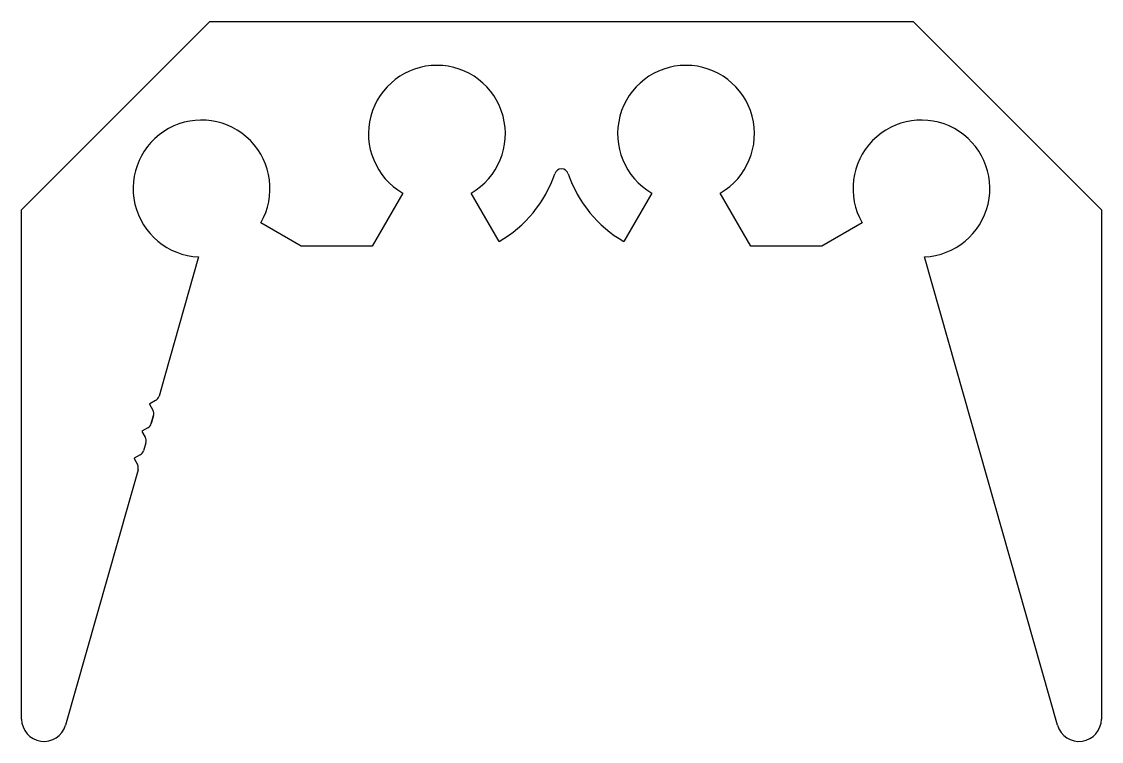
# Model space of a CAD drawing. Extents: x -19.1 to 19, y 2.9 to 28.3.
import ezdxf

# ---------------------------------------------------------------- set-up
doc = ezdxf.new("R2010")
doc.units = 0
doc.layers.add('EBLAYER1', color=7, linetype='CONTINUOUS')

msp = doc.modelspace()

# ---------------------------------------------------------------- linework, layer by layer
at = {"layer": 'EBLAYER1'}
for p, q in [((-19.052, 21.681), (-12.412, 28.321)), ((-12.412, 28.321), (12.409, 28.321)), ((12.409, 28.321), (19.048, 21.681)), ((-5.604, 22.269), (-6.683, 20.401)), ((-2.202, 20.559), (-3.189, 22.269)), ((3.186, 22.269), (2.198, 20.559)), ((6.68, 20.401), (5.601, 22.269)), ((-19.052, 3.711), (-19.052, 21.681)), ((19.048, 21.681), (19.048, 3.711)), ((-9.185, 20.401), (-10.61, 21.223)), ((10.607, 21.223), (9.182, 20.401)), ((-6.683, 20.401), (-9.185, 20.401)), ((9.182, 20.401), (6.68, 20.401)), ((-12.805, 20.018), (-13.996, 15.826)), ((17.499, 3.495), (12.802, 20.018)), ((-13.996, 15.826), (-14.202, 15.103)), ((-14.321, 14.953), (-14.532, 14.835)), ((-14.202, 15.103), (-14.202, 15.103)), ((-14.535, 14.824), (-14.417, 14.613)), ((-14.395, 14.423), (-14.475, 14.141)), ((-14.475, 14.141), (-14.395, 14.423)), ((-14.395, 14.423), (-14.475, 14.141)), ((-14.475, 14.141), (-14.395, 14.423)), ((-14.395, 14.423), (-14.475, 14.141)), ((-14.808, 13.862), (-14.691, 13.651)), ((-14.594, 13.991), (-14.805, 13.873)), ((-14.669, 13.461), (-14.749, 13.179)), ((-14.867, 13.029), (-15.079, 12.911)), ((-15.082, 12.9), (-14.964, 12.689)), ((-14.942, 12.499), (-15.291, 11.271)), ((-15.291, 11.271), (-17.502, 3.495))]:
    msp.add_line(p, q, dxfattribs=at)
for centre, radius, start, end in [((-4.397, 24.361), 2.415, 300, 240), ((4.393, 24.361), 2.415, 300, 240), ((-12.702, 22.431), 2.415, 330, 267.5554), ((12.698, 22.431), 2.415, 272.4446, 210), ((-4.397, 24.361), 4.39, 300, 341.2979), ((-0.002, 22.873), 0.25, 18.7021, 161.2979), ((4.393, 24.361), 4.39, 198.7021, 240), ((-14.442, 15.171), 0.25, 299.131, 344.131), ((-14.528, 14.828), 0.008, 119.131, 209.131), ((-14.636, 14.491), 0.25, 344.131, 29.131), ((-14.716, 14.209), 0.25, 299.131, 344.131), ((-14.801, 13.866), 0.008, 119.131, 209.131), ((-14.909, 13.529), 0.25, 344.131, 29.131), ((-14.989, 13.247), 0.25, 299.131, 344.131), ((-15.075, 12.904), 0.008, 119.131, 209.131), ((-15.182, 12.567), 0.25, 344.131, 29.131), ((-18.262, 3.711), 0.79, 180, 344.131), ((18.258, 3.711), 0.79, 195.869, 0)]:
    msp.add_arc(centre, radius, start, end, dxfattribs=at)

doc.saveas('drawing.dxf')
